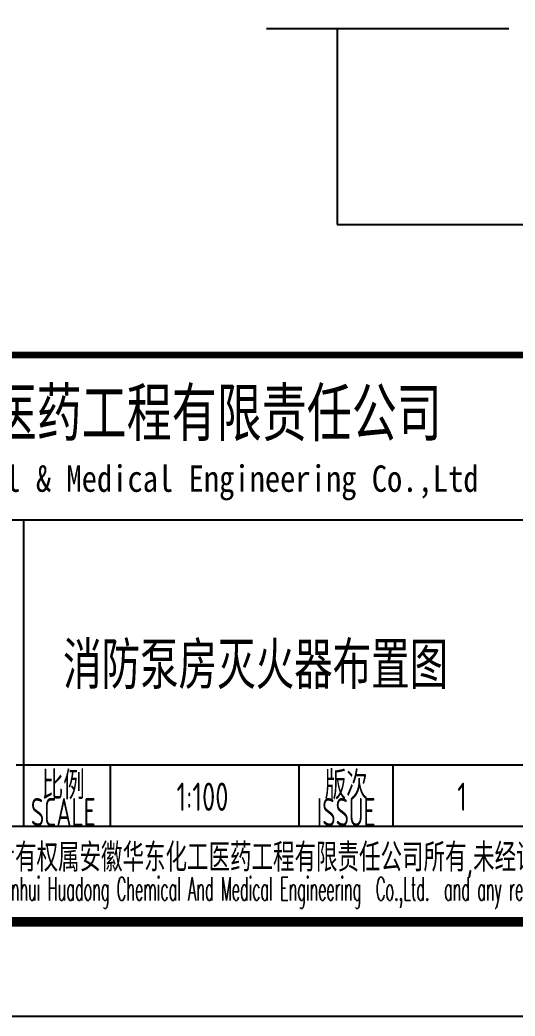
# Model space of a CAD drawing. Extents: x 84552 to 1115094, y -331058 to 102248.
# Drawn here: x 324495 to 327120, y 59154 to 64438 of the extents above; entities that cross this region are included whole.
import ezdxf
from ezdxf.enums import TextEntityAlignment as Align

# ---------------------------------------------------------------- set-up
doc = ezdxf.new("R2010")
doc.units = 0
doc.header["$LTSCALE"] = 1000
doc.header["$MEASUREMENT"] = 0
for name, color, linetype in [('3T_BAR', 7, 'Continuous'), ('PUB_TITLE', 4, 'Continuous'), ('TEXT_给水', 7, 'Continuous')]:
    doc.layers.add(name, color=color, linetype=linetype)
doc.styles.add('ECEC_TQ', font='txt_l.shx', dxfattribs={"bigfont": 'hztxt_l.shx'})
doc.styles.add('sceie', font='sceie.shx', dxfattribs={"width": 0.7, "bigfont": 'sceic.shx'})
doc.styles.add('宋体', font='', dxfattribs={"width": 0.6})
doc.styles.get('宋体').set_extended_font_data('SimSun')

msp = doc.modelspace()

# ---------------------------------------------------------------- linework, layer by layer
for p, q in [((322714.5, 62661.2), (330724.8, 62661.2)), ((321724.8, 61786.2), (327224.8, 61786.2)), ((321764.8, 61786.2), (327264.8, 61786.2)), ((324514.8, 60161.2), (324514.8, 61786.2)), ((324474.8, 60486.2), (330724.8, 60486.2)), ((324974.8, 60161.2), (324974.8, 60486.2)), ((325974.8, 60161.2), (325974.8, 60486.2)), ((326474.8, 60161.2), (326474.8, 60486.2)), ((321724.8, 60161.2), (330724.8, 60161.2)), ((321724.8, 59661.2), (330724.8, 59661.2)), ((321724.8, 59661.2), (330724.8, 59661.2))]:
    msp.add_line(p, q)
at = {"const_width": 35}
msp.add_lwpolyline([(330724.8, 62661.2), (321724.8, 62661.2)], dxfattribs=at)
at = {"layer": '3T_BAR'}
for p, q in [((325803.2, 64392.1), (327087.7, 64392.1)), ((326176.4, 64392.1), (326176.4, 63353.5)), ((326176.4, 63353.5), (327850, 63353.5))]:
    msp.add_line(p, q, dxfattribs=at)
at = {"layer": 'PUB_TITLE'}
msp.add_lwpolyline([(301524.8, 59154.3), (331224.8, 59154.3), (331224.8, 80154.3), (301524.8, 80154.3)], close=True, dxfattribs=at)
at = {"layer": 'PUB_TITLE', "const_width": 50}
msp.add_lwpolyline([(302774.8, 59654.3), (330724.8, 59654.3), (330724.8, 79654.3), (302774.8, 79654.3)], close=True, dxfattribs=at)

# ---------------------------------------------------------------- texts
for s, height, style, width, p in [('安徽华东化工医药工程有限责任公司', 250, '宋体', 0.7, (324822.3, 62361.2)), ('Anhui Huadong Chemical & Medical Engineering Co.,Ltd', 140, '宋体', 0.85, (324822.3, 61986.2)), ('比例', 150, 'sceie', 0.8, (324724.8, 60386.2)), ('版次', 150, 'sceie', 0.8, (326224.8, 60386.2)), ('1:100', 150, 'sceie', 0.8, (325462.8, 60317.7)), ('1', 150, 'sceie', 0.8, (326839.5, 60317.7)), ('SCALE', 150, 'sceie', 0.7, (324724.8, 60236.2)), ('ISSUE', 150, 'sceie', 0.7, (326224.8, 60236.2)), ('本文件专有权属安徽华东化工医药工程有限责任公司所有,未经许可不得复制或转让给第三方', 150, 'sceie', 0.8, (326310.4, 59986.7)), ('The proprietary right of this document belongs to Anhui Huadong Chemical And Medical Engineering  Co.,Ltd.  and any replication or transfer to the 3rd. side is forbidden without its permission. ', 125, 'ECEC_TQ', 0.45, (326224.8, 59811.2))]:
    msp.add_text(s, height=height, dxfattribs=dict(style=style, width=width)).set_placement(p, align=Align.MIDDLE)
at = {"layer": 'TEXT_给水', "color": 4, "linetype": 'Continuous', "style": 'sceie', "width": 0.86}
msp.add_text('消防泵房灭火器布置图', height=250, dxfattribs=at).set_placement((324723.5, 60889))

doc.saveas('drawing.dxf')
